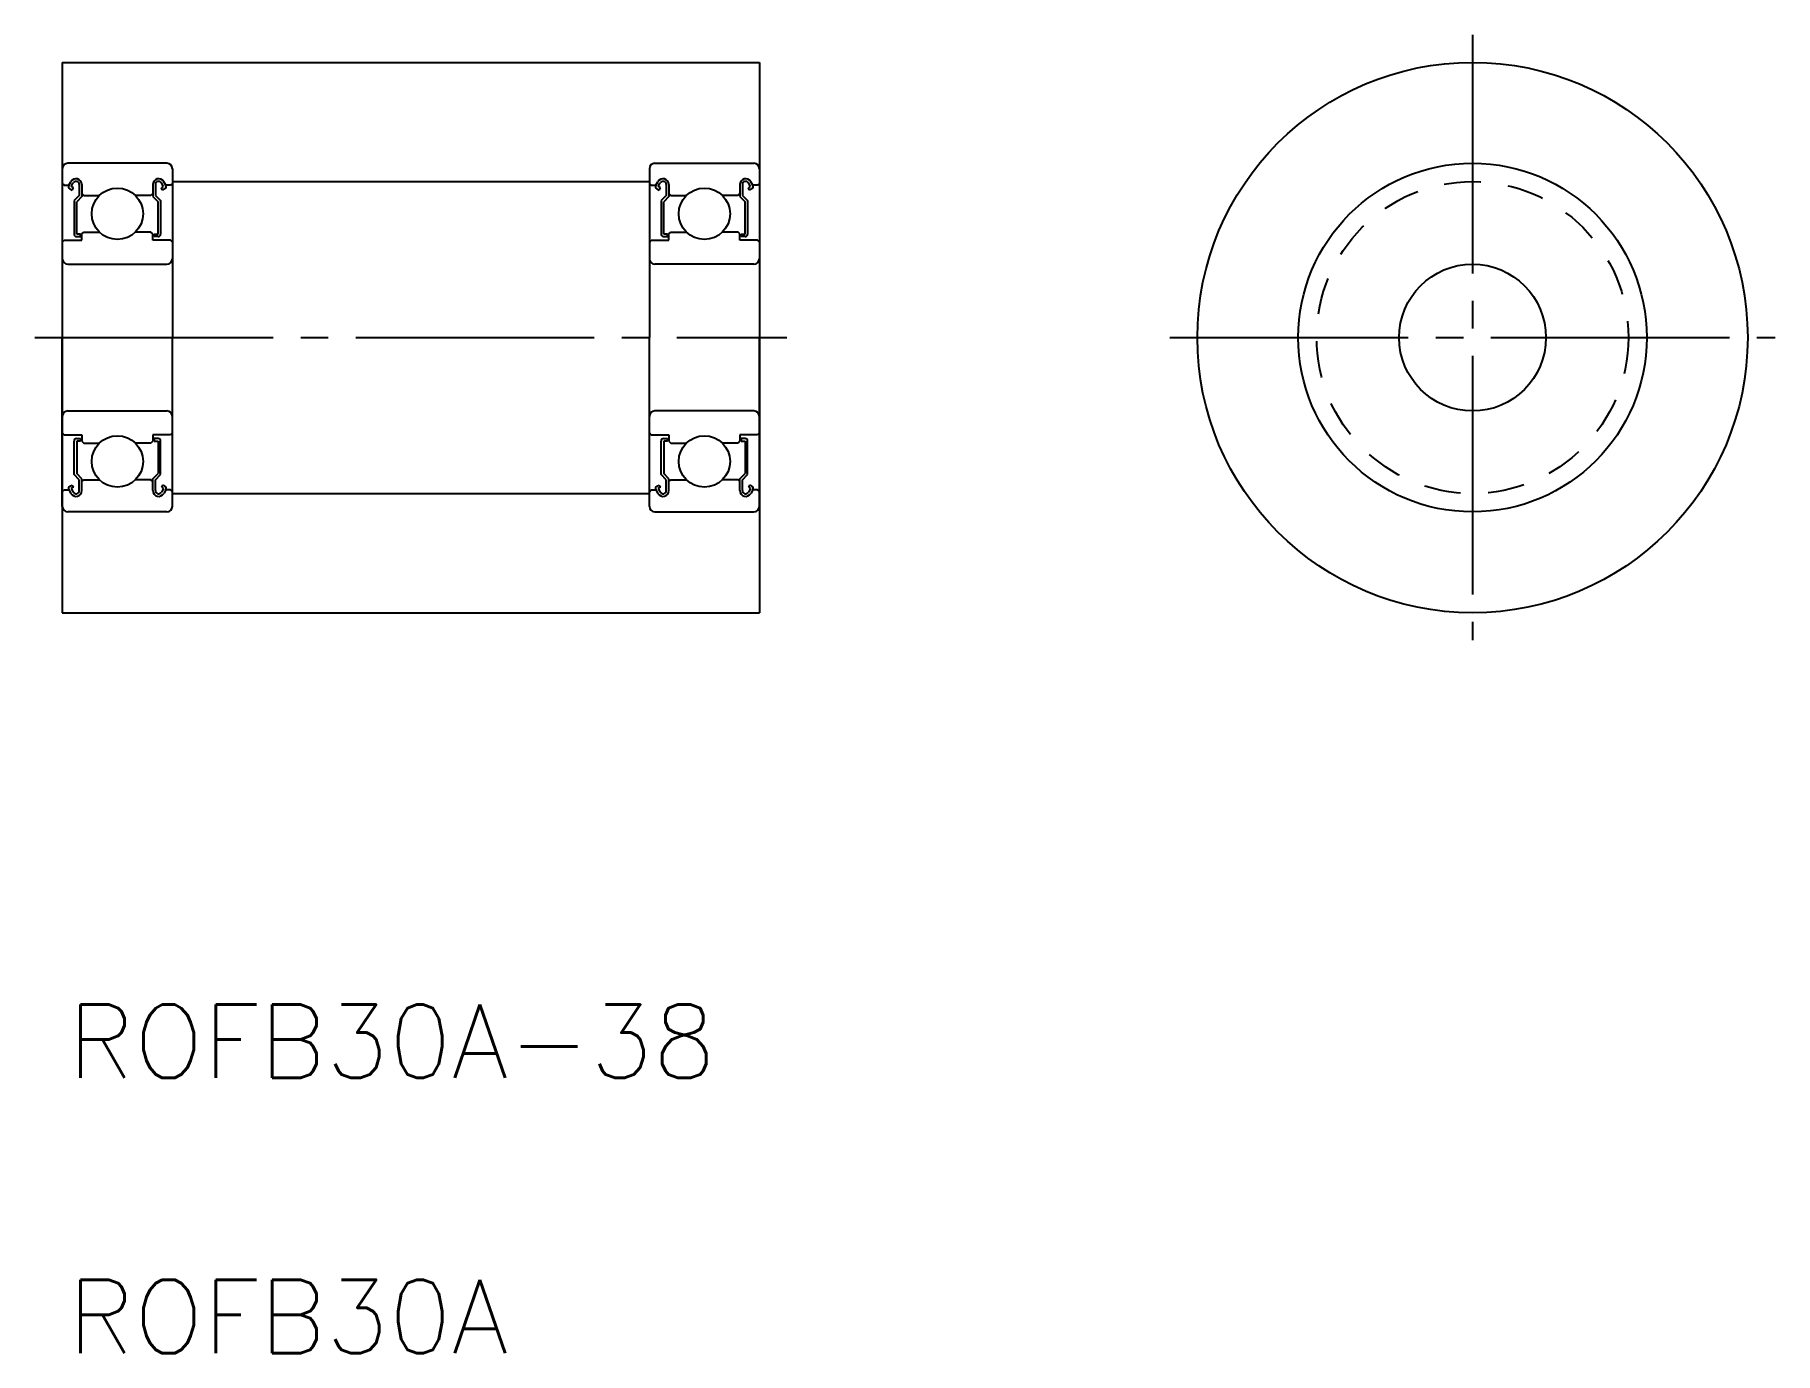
# Model space of a CAD drawing. Extents: x 112.3 to 207.2, y 56.1 to 128.
import ezdxf

# ---------------------------------------------------------------- set-up
doc = ezdxf.new("R2010")
doc.units = 0
doc.linetypes.add('CENTER', pattern=[17.5, 13, -1.5, 1.5, -1.5])
doc.linetypes.add('DASHED', pattern=[3.5, 2, -1.5])
doc.layers.get('0').update_dxf_attribs({"linetype": 'CONTINUOUS'})
doc.layers.add('CENTER', color=1, linetype='CENTER')
doc.styles.get("Standard").update_dxf_attribs({"font": 'txt.shx'})

msp = doc.modelspace()

# ---------------------------------------------------------------- linework, layer by layer
at = {"color": 7, "linetype": 'CONTINUOUS'}
for p, q in [((113.818, 126.494), (151.818, 126.494)), ((113.818, 126.494), (113.818, 96.494)), ((151.818, 126.494), (151.818, 96.494)), ((113.818, 120.694), (113.818, 111.494)), ((119.518, 120.994), (114.118, 120.994)), ((119.818, 120.694), (119.818, 111.494)), ((145.818, 120.694), (145.818, 111.494)), ((146.118, 120.994), (151.518, 120.994)), ((151.818, 120.694), (151.818, 111.494)), ((113.818, 119.894), (113.918, 119.794)), ((113.918, 119.794), (114.174, 119.794)), ((114.174, 119.794), (114.29, 119.99)), ((114.226, 119.599), (114.349, 119.528)), ((114.297, 119.723), (114.413, 119.919)), ((114.42, 119.652), (114.297, 119.723)), ((114.349, 119.528), (114.42, 119.651)), ((114.743, 119.83), (114.743, 119.244)), ((114.885, 119.83), (114.885, 119.185)), ((118.752, 119.83), (118.752, 119.185)), ((118.894, 119.83), (118.894, 119.244)), ((119.216, 119.652), (119.34, 119.723)), ((119.287, 119.528), (119.216, 119.651)), ((119.34, 119.723), (119.223, 119.919)), ((119.411, 119.599), (119.287, 119.528)), ((119.463, 119.794), (119.347, 119.99)), ((119.718, 119.794), (119.463, 119.794)), ((119.818, 119.894), (119.718, 119.794)), ((119.818, 119.994), (145.818, 119.994)), ((145.818, 119.894), (145.918, 119.794)), ((145.918, 119.794), (146.174, 119.794)), ((146.174, 119.794), (146.29, 119.99)), ((146.226, 119.599), (146.349, 119.528)), ((146.297, 119.723), (146.413, 119.919)), ((146.42, 119.652), (146.297, 119.723)), ((146.349, 119.528), (146.42, 119.651)), ((146.743, 119.83), (146.743, 119.244)), ((146.885, 119.83), (146.885, 119.185)), ((150.752, 119.83), (150.752, 119.185)), ((150.894, 119.83), (150.894, 119.244)), ((151.216, 119.652), (151.34, 119.723)), ((151.287, 119.528), (151.216, 119.651)), ((151.34, 119.723), (151.223, 119.919)), ((151.411, 119.599), (151.287, 119.528)), ((151.463, 119.794), (151.347, 119.99)), ((151.718, 119.794), (151.463, 119.794)), ((151.818, 119.894), (151.718, 119.794)), ((114.743, 119.244), (114.458, 118.959)), ((114.458, 118.959), (114.458, 117.136)), ((114.885, 119.185), (114.601, 118.9)), ((114.601, 117.136), (114.601, 118.9)), ((114.885, 119.344), (114.985, 119.244)), ((114.985, 119.244), (115.838, 119.244)), ((118.652, 119.244), (117.798, 119.244)), ((118.752, 119.344), (118.652, 119.244)), ((118.752, 119.185), (119.036, 118.9)), ((118.894, 119.244), (119.178, 118.959)), ((119.036, 117.136), (119.036, 118.9)), ((119.178, 118.959), (119.178, 117.136)), ((146.743, 119.244), (146.458, 118.959)), ((146.458, 118.959), (146.458, 117.136)), ((146.885, 119.185), (146.601, 118.9)), ((146.601, 117.136), (146.601, 118.9)), ((146.885, 119.344), (146.985, 119.244)), ((146.985, 119.244), (147.838, 119.244)), ((150.652, 119.244), (149.798, 119.244)), ((150.752, 119.344), (150.652, 119.244)), ((150.752, 119.185), (151.036, 118.9)), ((150.894, 119.244), (151.178, 118.959)), ((151.036, 117.136), (151.036, 118.9)), ((151.178, 118.959), (151.178, 117.136)), ((113.818, 118.394), (113.818, 118.394)), ((151.818, 118.394), (151.818, 118.394)), ((113.818, 116.694), (113.918, 116.794)), ((113.918, 116.794), (114.885, 116.794)), ((114.6, 116.994), (114.814, 116.994)), ((114.814, 117.136), (114.601, 117.136)), ((114.814, 116.994), (114.814, 117.136)), ((114.885, 117.144), (114.985, 117.244)), ((114.885, 116.794), (114.885, 117.144)), ((114.985, 117.244), (115.838, 117.244)), ((118.652, 117.244), (117.798, 117.244)), ((118.752, 117.144), (118.652, 117.244)), ((118.752, 116.794), (118.752, 117.144)), ((119.718, 116.794), (118.752, 116.794)), ((118.823, 117.136), (119.036, 117.136)), ((118.823, 116.994), (118.823, 117.136)), ((119.036, 116.994), (118.823, 116.994)), ((119.818, 116.694), (119.718, 116.794)), ((145.818, 116.694), (145.918, 116.794)), ((145.918, 116.794), (146.885, 116.794)), ((146.6, 116.994), (146.814, 116.994)), ((146.814, 117.136), (146.601, 117.136)), ((146.814, 116.994), (146.814, 117.136)), ((146.885, 117.144), (146.985, 117.244)), ((146.885, 116.794), (146.885, 117.144)), ((146.985, 117.244), (147.838, 117.244)), ((150.652, 117.244), (149.798, 117.244)), ((150.752, 117.144), (150.652, 117.244)), ((150.752, 116.794), (150.752, 117.144)), ((151.718, 116.794), (150.752, 116.794)), ((150.823, 117.136), (151.036, 117.136)), ((150.823, 116.994), (150.823, 117.136)), ((151.036, 116.994), (150.823, 116.994)), ((151.818, 116.694), (151.718, 116.794)), ((113.818, 116.094), (113.818, 116.094)), ((151.818, 116.094), (151.818, 116.094)), ((114.118, 115.494), (119.518, 115.494)), ((151.518, 115.494), (146.118, 115.494)), ((113.818, 102.294), (113.818, 111.494)), ((119.818, 102.294), (119.818, 111.494)), ((145.818, 102.294), (145.818, 111.494)), ((151.818, 102.294), (151.818, 111.494)), ((114.118, 107.494), (119.518, 107.494)), ((151.518, 107.494), (146.118, 107.494)), ((113.818, 106.294), (113.918, 106.194)), ((119.818, 106.294), (119.718, 106.194)), ((145.818, 106.294), (145.918, 106.194)), ((151.818, 106.294), (151.718, 106.194)), ((113.918, 106.194), (114.885, 106.194)), ((114.458, 104.028), (114.458, 105.851)), ((114.6, 105.994), (114.814, 105.994)), ((114.601, 105.851), (114.601, 104.087)), ((114.814, 105.851), (114.601, 105.851)), ((114.814, 105.994), (114.814, 105.851)), ((114.885, 106.194), (114.885, 105.844)), ((114.885, 105.844), (114.985, 105.744)), ((114.985, 105.744), (115.838, 105.744)), ((118.652, 105.744), (117.798, 105.744)), ((118.752, 105.844), (118.652, 105.744)), ((118.752, 106.194), (118.752, 105.844)), ((119.718, 106.194), (118.752, 106.194)), ((118.823, 105.994), (118.823, 105.851)), ((119.036, 105.994), (118.823, 105.994)), ((118.823, 105.851), (119.036, 105.851)), ((119.036, 105.851), (119.036, 104.087)), ((119.178, 104.028), (119.178, 105.851)), ((145.918, 106.194), (146.885, 106.194)), ((146.458, 104.028), (146.458, 105.851)), ((146.6, 105.994), (146.814, 105.994)), ((146.814, 105.851), (146.601, 105.851)), ((146.601, 105.851), (146.601, 104.087)), ((146.814, 105.994), (146.814, 105.851)), ((146.885, 106.194), (146.885, 105.844)), ((146.885, 105.844), (146.985, 105.744)), ((146.985, 105.744), (147.838, 105.744)), ((150.652, 105.744), (149.798, 105.744)), ((150.752, 105.844), (150.652, 105.744)), ((151.718, 106.194), (150.752, 106.194)), ((150.752, 106.194), (150.752, 105.844)), ((151.036, 105.994), (150.823, 105.994)), ((150.823, 105.994), (150.823, 105.851)), ((150.823, 105.851), (151.036, 105.851)), ((151.036, 105.851), (151.036, 104.087)), ((151.178, 104.028), (151.178, 105.851)), ((114.226, 103.388), (114.349, 103.459)), ((114.349, 103.459), (114.42, 103.336)), ((114.743, 103.744), (114.458, 104.028)), ((114.885, 103.803), (114.601, 104.087)), ((114.743, 103.157), (114.743, 103.744)), ((114.885, 103.157), (114.885, 103.803)), ((114.885, 103.644), (114.985, 103.744)), ((114.985, 103.744), (115.838, 103.744)), ((118.652, 103.744), (117.798, 103.744)), ((118.752, 103.644), (118.652, 103.744)), ((118.752, 103.803), (119.036, 104.087)), ((118.752, 103.157), (118.752, 103.803)), ((118.894, 103.744), (119.178, 104.028)), ((118.894, 103.157), (118.894, 103.744)), ((119.287, 103.459), (119.216, 103.336)), ((119.411, 103.388), (119.287, 103.459)), ((146.226, 103.388), (146.349, 103.459)), ((146.349, 103.459), (146.42, 103.336)), ((146.743, 103.744), (146.458, 104.028)), ((146.885, 103.803), (146.601, 104.087)), ((146.743, 103.157), (146.743, 103.744)), ((146.885, 103.157), (146.885, 103.803)), ((146.885, 103.644), (146.985, 103.744)), ((146.985, 103.744), (147.838, 103.744)), ((150.652, 103.744), (149.798, 103.744)), ((150.752, 103.644), (150.652, 103.744)), ((150.752, 103.803), (151.036, 104.087)), ((150.752, 103.157), (150.752, 103.803)), ((150.894, 103.744), (151.178, 104.028)), ((150.894, 103.157), (150.894, 103.744)), ((151.287, 103.459), (151.216, 103.336)), ((151.411, 103.388), (151.287, 103.459)), ((113.818, 103.094), (113.918, 103.194)), ((113.918, 103.194), (114.174, 103.194)), ((114.174, 103.194), (114.29, 102.998)), ((114.42, 103.336), (114.297, 103.265)), ((114.297, 103.265), (114.413, 103.069)), ((119.216, 103.336), (119.34, 103.265)), ((119.34, 103.265), (119.223, 103.069)), ((119.463, 103.194), (119.347, 102.998)), ((119.718, 103.194), (119.463, 103.194)), ((119.818, 103.094), (119.718, 103.194)), ((119.818, 102.994), (145.818, 102.994)), ((145.818, 103.094), (145.918, 103.194)), ((145.918, 103.194), (146.174, 103.194)), ((146.174, 103.194), (146.29, 102.998)), ((146.42, 103.336), (146.297, 103.265)), ((146.297, 103.265), (146.413, 103.069)), ((151.216, 103.336), (151.34, 103.265)), ((151.34, 103.265), (151.223, 103.069)), ((151.463, 103.194), (151.347, 102.998)), ((151.718, 103.194), (151.463, 103.194)), ((151.818, 103.094), (151.718, 103.194)), ((119.518, 101.994), (114.118, 101.994)), ((146.118, 101.994), (151.518, 101.994)), ((113.818, 96.494), (151.818, 96.494))]:
    msp.add_line(p, q, dxfattribs=at)
for centre, radius in [((190.692, 111.494), 15), ((190.692, 111.494), 9.5), ((116.818, 118.244), 1.4), ((148.818, 118.244), 1.4), ((190.692, 111.494), 4), ((116.818, 104.744), 1.4), ((148.818, 104.744), 1.4)]:
    msp.add_circle(centre, radius, dxfattribs=at)
at = {"color": 3, "linetype": 'DASHED'}
msp.add_circle((190.692, 111.494), 8.5, dxfattribs=at)
at = {"color": 7, "linetype": 'CONTINUOUS'}
for centre, radius, start, end in [((114.118, 120.694), 0.3, 90, 180), ((119.518, 120.694), 0.3, 0, 90), ((146.118, 120.694), 0.3, 90, 180), ((151.518, 120.694), 0.3, 0, 90), ((114.297, 119.723), 0.142, 149.99035, 240.00186), ((114.566, 119.83), 0.319, 0, 150.00027), ((114.566, 119.83), 0.177, 0, 150.00316), ((119.07, 119.83), 0.319, 29.99973, 180), ((119.07, 119.83), 0.177, 29.99684, 180), ((119.34, 119.723), 0.142, 299.99814, 30.00965), ((146.297, 119.723), 0.142, 149.99035, 240.00186), ((146.566, 119.83), 0.319, 0, 150.00027), ((146.566, 119.83), 0.177, 0, 150.00316), ((151.07, 119.83), 0.319, 29.99973, 180), ((151.07, 119.83), 0.177, 29.99684, 180), ((151.34, 119.723), 0.142, 299.99814, 30.00965), ((114.6, 117.136), 0.142, 180.00005, 270.00003), ((119.036, 117.136), 0.142, 269.99997, 359.99995), ((146.6, 117.136), 0.142, 180.00005, 270.00003), ((151.036, 117.136), 0.142, 269.99997, 359.99995), ((114.118, 115.794), 0.3, 180, 270), ((119.518, 115.794), 0.3, 270, 0), ((146.118, 115.794), 0.3, 180, 270), ((151.518, 115.794), 0.3, 270, 0), ((114.118, 107.194), 0.3, 90, 180), ((119.518, 107.194), 0.3, 0, 90), ((146.118, 107.194), 0.3, 90, 180), ((151.518, 107.194), 0.3, 0, 90), ((114.6, 105.851), 0.142, 89.99997, 179.99995), ((119.036, 105.851), 0.142, 0.00005, 90.00003), ((146.6, 105.851), 0.142, 89.99997, 179.99995), ((151.036, 105.851), 0.142, 0.00005, 90.00003), ((114.297, 103.265), 0.142, 119.99814, 210.00965), ((114.566, 103.157), 0.319, 209.99973, 0), ((114.566, 103.157), 0.177, 209.99684, 0), ((119.07, 103.157), 0.319, 180, 330.00027), ((119.07, 103.157), 0.177, 180, 330.00316), ((119.34, 103.265), 0.142, 329.99035, 60.00186), ((146.297, 103.265), 0.142, 119.99814, 210.00965), ((146.566, 103.157), 0.319, 209.99973, 0), ((146.566, 103.157), 0.177, 209.99684, 0), ((151.07, 103.157), 0.319, 180, 330.00027), ((151.07, 103.157), 0.177, 180, 330.00316), ((151.34, 103.265), 0.142, 329.99035, 60.00186), ((114.118, 102.294), 0.3, 180, 270), ((119.518, 102.294), 0.3, 270, 0), ((146.118, 102.294), 0.3, 180, 270), ((151.518, 102.294), 0.3, 270, 0)]:
    msp.add_arc(centre, radius, start, end, dxfattribs=at)
at = {"layer": 'CENTER', "color": 1, "linetype": 'CENTER'}
for p, q in [((190.692, 127.994), (190.692, 94.994)), ((112.318, 111.494), (153.318, 111.494)), ((174.192, 111.494), (207.192, 111.494))]:
    msp.add_line(p, q, dxfattribs=at)

# ---------------------------------------------------------------- texts
at = {"color": 7, "linetype": 'CONTINUOUS'}
for s, p in [('ROFB30A-38', (114.123, 71.145)), ('ROFB30A', (114.123, 56.145))]:
    msp.add_text(s, height=4, dxfattribs=at).set_placement(p)

doc.saveas('drawing.dxf')
